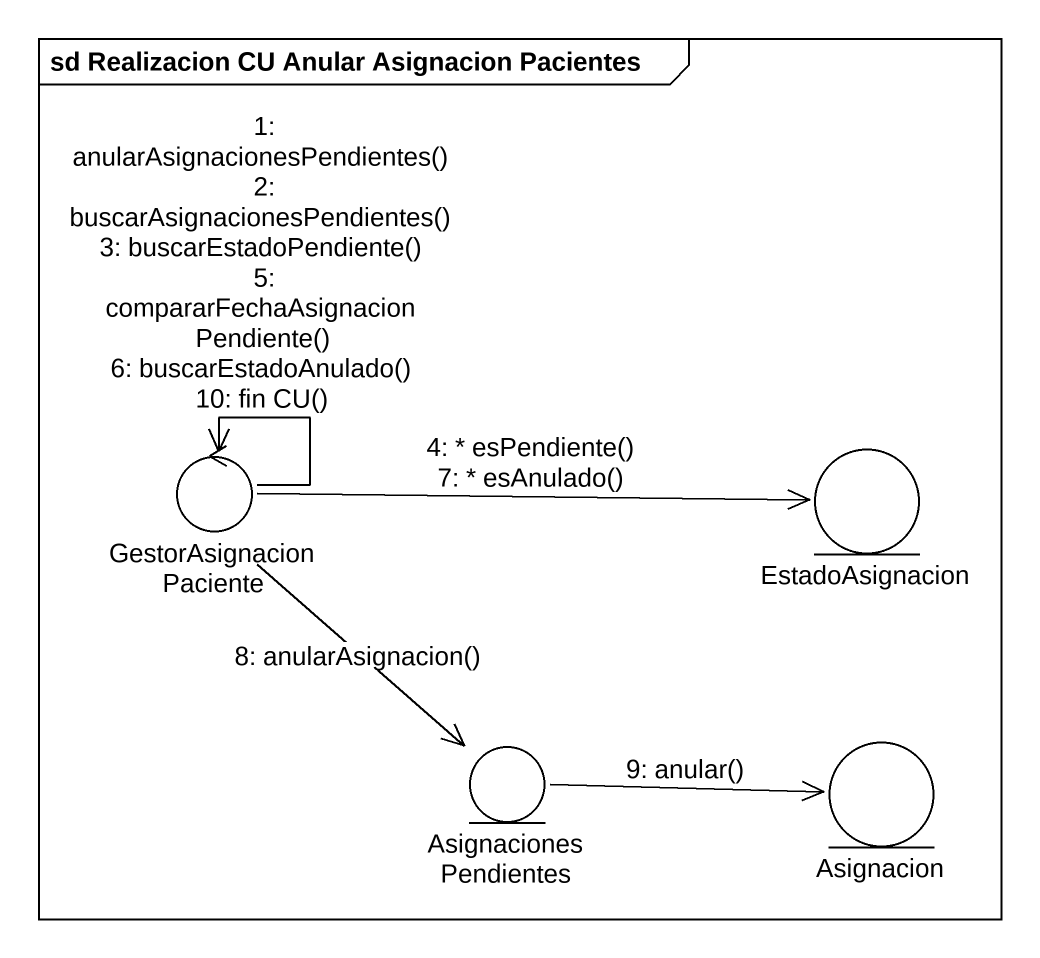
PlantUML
@startuml
mainframe sd Realizacion CU Anular Asignacion Pacientes
control GestorAsignacionPaciente
entity EstadoAsignacion
entity AsignacionesPendientes
entity Asignacion
GestorAsignacionPaciente --> GestorAsignacionPaciente : 1: anularAsignacionesPendientes()\n2: buscarAsignacionesPendientes()\n3: buscarEstadoPendiente()\n5: compararFechaAsignacionPendiente()\n6: buscarEstadoAnulado()\n10: fin CU()
GestorAsignacionPaciente -right-> EstadoAsignacion : 4: * esPendiente()\n7: * esAnulado()
GestorAsignacionPaciente --> AsignacionesPendientes : 8: anularAsignacion()
AsignacionesPendientes -right-> Asignacion : 9: anular()
@enduml
